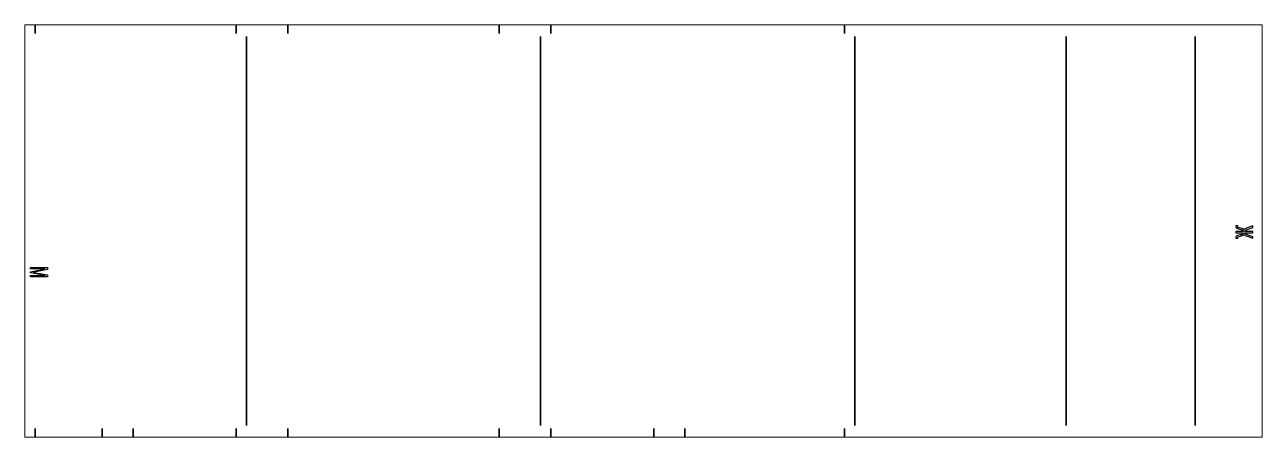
# Model space of a CAD drawing. Header units: millimetres. Extents: x -548 to 652, y -328 to 72.
import ezdxf

# ---------------------------------------------------------------- set-up
doc = ezdxf.new("R2010")
doc.units = ezdxf.units.MM
doc.header["$MEASUREMENT"] = 0
doc.layers.add('layer 1', color=7, linetype='Continuous')
doc.layers.add('layer 2', color=7, linetype='Continuous')

msp = doc.modelspace()

# ---------------------------------------------------------------- linework, layer by layer
at = {"layer": 'layer 1', "lineweight": 35}
for points in [[(-538.0811, 63.0018), (-538.0811, 63.0018), (-538.0811, 71.5732), (-538.0811, 71.5732)], [(-343.0813, 63.0018), (-343.0813, 63.0018), (-343.0813, 71.5732), (-343.0813, 71.5732)], [(-333.0811, -316.9845), (-333.0811, -316.9845), (-333.0811, 60.1449), (-333.0811, 60.1449)], [(-293.0814, 63.0018), (-293.0814, 63.0018), (-293.0814, 71.5732), (-293.0814, 71.5732)], [(-88.0814, 63.0018), (-88.0814, 63.0018), (-88.0814, 71.5732), (-88.0814, 71.5732)], [(-48.081, 60.1449), (-48.081, 60.1449), (-48.081, -316.9845), (-48.081, -316.9845)], [(-38.0815, 63.0018), (-38.0815, 63.0018), (-38.0815, 71.5732), (-38.0815, 71.5732)], [(246.9185, 63.0018), (246.9185, 63.0018), (246.9185, 71.5732), (246.9185, 71.5732)], [(256.9187, 60.1449), (256.9187, 60.1449), (256.9187, -316.9845), (256.9187, -316.9845)], [(461.9185, 60.1449), (461.9185, 60.1449), (461.9185, -316.9845), (461.9185, -316.9845)], [(586.9183, 60.1449), (586.9183, 60.1449), (586.9183, -316.9845), (586.9183, -316.9845)], [(-538.0811, -328.4124), (-538.0811, -328.4124), (-538.0811, -319.8414), (-538.0811, -319.8414)], [(-473.0812, -328.4124), (-473.0812, -328.4124), (-473.0812, -319.8414), (-473.0812, -319.8414)], [(-443.081, -328.4124), (-443.081, -328.4124), (-443.081, -319.8414), (-443.081, -319.8414)], [(-343.0813, -328.4124), (-343.0813, -328.4124), (-343.0813, -319.8414), (-343.0813, -319.8414)], [(-293.0814, -328.4124), (-293.0814, -328.4124), (-293.0814, -319.8414), (-293.0814, -319.8414)], [(-88.0814, -328.4124), (-88.0814, -328.4124), (-88.0814, -319.8414), (-88.0814, -319.8414)], [(-38.0815, -328.4124), (-38.0815, -328.4124), (-38.0815, -319.8414), (-38.0815, -319.8414)], [(61.9182, -328.4124), (61.9182, -328.4124), (61.9182, -319.8414), (61.9182, -319.8414)], [(91.9186, -328.4124), (91.9186, -328.4124), (91.9186, -319.8414), (91.9186, -319.8414)], [(246.9185, -328.4124), (246.9185, -328.4124), (246.9185, -319.8414), (246.9185, -319.8414)]]:
    msp.add_open_spline(points, degree=3, dxfattribs=at)
at = {"layer": 'layer 1', "color": 250}
for points, knots in [([(626.2705, -128.8287), (626.2705, -128.8287), (633.482, -128.8287), (633.482, -128.8287), (633.482, -128.8287), (633.482, -128.2185), (633.283, -127.8007), (632.8887, -127.5711), (632.8887, -127.5711), (632.4944, -127.3436), (631.572, -127.0549), (630.1136, -126.7027), (630.1136, -126.7027), (629.0303, -126.4447), (628.2685, -126.2325), (627.8245, -126.0619), (627.8245, -126.0619), (627.3767, -125.8935), (627.0055, -125.6529), (626.7031, -125.3401), (626.7031, -125.3401), (626.4007, -125.0273), (626.2476, -124.6839), (626.2476, -124.3121), (626.2476, -124.3121), (626.2476, -123.9053), (626.2553, -123.6516), (626.2705, -123.5532), (626.2705, -123.5532), (626.2705, -123.5532), (628.1537, -123.5532), (628.1537, -123.5532), (628.1537, -123.5532), (628.1537, -123.5925), (628.1499, -123.6734), (628.1424, -123.7959), (628.1424, -123.7959), (628.1347, -123.9337), (628.1308, -124.0168), (628.1308, -124.0453), (628.1308, -124.0453), (628.1308, -124.4433), (628.2992, -124.7386), (628.6361, -124.9289), (628.6361, -124.9289), (628.9729, -125.1258), (629.6926, -125.351), (630.7949, -125.6026), (630.7949, -125.6026), (631.9892, -125.876), (632.8007, -126.1122), (633.2333, -126.3134), (633.2333, -126.3134), (633.6657, -126.5125), (634.0217, -126.8034), (634.3089, -127.1839), (634.3089, -127.1839), (634.6074, -126.5671), (635.5834, -125.9722), (637.2409, -125.3948), (637.2409, -125.3948), (637.2409, -125.3948), (642.7146, -123.4613), (642.7146, -123.4613), (642.7146, -123.4613), (642.7146, -123.4613), (642.7146, -124.9989), (642.7146, -124.9989), (642.7146, -124.9989), (642.7146, -124.9989), (638.2591, -126.5737), (638.2591, -126.5737), (638.2591, -126.5737), (637.0724, -126.9915), (636.238, -127.3436), (635.752, -127.6279), (635.752, -127.6279), (635.2658, -127.9123), (635.0208, -128.3125), (635.0208, -128.8287), (635.0208, -128.8287), (635.0208, -128.8287), (642.7146, -128.8287), (642.7146, -128.8287), (642.7146, -128.8287), (642.7146, -128.8287), (642.7146, -130.1017), (642.7146, -130.1017), (642.7146, -130.1017), (642.7146, -130.1017), (635.0208, -130.1017), (635.0208, -130.1017), (635.0208, -130.1017), (635.0208, -130.5107), (635.2084, -130.8716), (635.5873, -131.1865), (635.5873, -131.1865), (635.9662, -131.4993), (636.7815, -131.8646), (638.0332, -132.2823), (638.0332, -132.2823), (638.0332, -132.2823), (638.2553, -132.3611), (638.2553, -132.3611), (638.2553, -132.3611), (638.2553, -132.3611), (642.7146, -133.9381), (642.7146, -133.9381), (642.7146, -133.9381), (642.7146, -133.9381), (642.7146, -135.4822), (642.7146, -135.4822), (642.7146, -135.4822), (642.7146, -135.4822), (637.2409, -133.5465), (637.2409, -133.5465), (637.2409, -133.5465), (635.5757, -132.956), (634.5997, -132.3567), (634.3089, -131.7487), (634.3089, -131.7487), (634.0677, -132.0877), (633.7462, -132.3633), (633.3442, -132.5754), (633.3442, -132.5754), (632.9423, -132.7898), (632.0926, -133.0435), (630.7988, -133.3388), (630.7988, -133.3388), (629.6198, -133.6078), (628.8811, -133.8396), (628.5825, -134.0321), (628.5825, -134.0321), (628.2801, -134.2246), (628.1308, -134.5089), (628.1308, -134.8895), (628.1308, -134.8895), (628.1308, -134.8895), (628.1537, -135.3904), (628.1537, -135.3904), (628.1537, -135.3904), (628.1537, -135.3904), (626.2705, -135.3904), (626.2705, -135.3904), (626.2705, -135.3904), (626.2553, -135.3422), (626.2476, -135.1038), (626.2476, -134.6708), (626.2476, -134.6708), (626.2476, -134.2596), (626.3968, -133.9031), (626.6916, -133.6012), (626.6916, -133.6012), (626.9863, -133.2994), (627.3576, -133.0632), (627.8016, -132.8904), (627.8016, -132.8904), (628.2495, -132.7198), (629.0188, -132.5011), (630.1175, -132.232), (630.1175, -132.232), (631.5949, -131.8755), (632.5212, -131.5846), (632.8964, -131.3615), (632.8964, -131.3615), (633.2714, -131.1362), (633.4667, -130.7163), (633.482, -130.1017), (633.482, -130.1017), (633.482, -130.1017), (626.2705, -130.1017), (626.2705, -130.1017), (626.2705, -130.1017), (626.2705, -130.1017), (626.2705, -128.8287), (626.2705, -128.8287)], [0, 0, 0, 0, 0.022222222, 0.022222222, 0.022222222, 0.022222222, 0.044444444, 0.044444444, 0.044444444, 0.044444444, 0.066666667, 0.066666667, 0.066666667, 0.066666667, 0.088888889, 0.088888889, 0.088888889, 0.088888889, 0.111111111, 0.111111111, 0.111111111, 0.111111111, 0.133333333, 0.133333333, 0.133333333, 0.133333333, 0.155555556, 0.155555556, 0.155555556, 0.155555556, 0.177777778, 0.177777778, 0.177777778, 0.177777778, 0.2, 0.2, 0.2, 0.2, 0.222222222, 0.222222222, 0.222222222, 0.222222222, 0.244444444, 0.244444444, 0.244444444, 0.244444444, 0.266666667, 0.266666667, 0.266666667, 0.266666667, 0.288888889, 0.288888889, 0.288888889, 0.288888889, 0.311111111, 0.311111111, 0.311111111, 0.311111111, 0.333333333, 0.333333333, 0.333333333, 0.333333333, 0.355555556, 0.355555556, 0.355555556, 0.355555556, 0.377777778, 0.377777778, 0.377777778, 0.377777778, 0.4, 0.4, 0.4, 0.4, 0.422222222, 0.422222222, 0.422222222, 0.422222222, 0.444444444, 0.444444444, 0.444444444, 0.444444444, 0.466666667, 0.466666667, 0.466666667, 0.466666667, 0.488888889, 0.488888889, 0.488888889, 0.488888889, 0.511111111, 0.511111111, 0.511111111, 0.511111111, 0.533333333, 0.533333333, 0.533333333, 0.533333333, 0.555555556, 0.555555556, 0.555555556, 0.555555556, 0.577777778, 0.577777778, 0.577777778, 0.577777778, 0.6, 0.6, 0.6, 0.6, 0.622222222, 0.622222222, 0.622222222, 0.622222222, 0.644444444, 0.644444444, 0.644444444, 0.644444444, 0.666666667, 0.666666667, 0.666666667, 0.666666667, 0.688888889, 0.688888889, 0.688888889, 0.688888889, 0.711111111, 0.711111111, 0.711111111, 0.711111111, 0.733333333, 0.733333333, 0.733333333, 0.733333333, 0.755555556, 0.755555556, 0.755555556, 0.755555556, 0.777777778, 0.777777778, 0.777777778, 0.777777778, 0.8, 0.8, 0.8, 0.8, 0.822222222, 0.822222222, 0.822222222, 0.822222222, 0.844444444, 0.844444444, 0.844444444, 0.844444444, 0.866666667, 0.866666667, 0.866666667, 0.866666667, 0.888888889, 0.888888889, 0.888888889, 0.888888889, 0.911111111, 0.911111111, 0.911111111, 0.911111111, 0.933333333, 0.933333333, 0.933333333, 0.933333333, 0.955555556, 0.955555556, 0.955555556, 0.955555556, 1, 1, 1, 1]), ([(-542.3653, -172.9114), (-542.3653, -172.9114), (-525.9212, -172.9114), (-525.9212, -172.9114), (-525.9212, -172.9114), (-525.9212, -172.9114), (-525.9212, -171.0478), (-525.9212, -171.0478), (-525.9212, -171.0478), (-525.9212, -171.0478), (-537.5614, -168.8256), (-537.5614, -168.8256), (-537.5614, -168.8256), (-538.6447, -168.62), (-539.4562, -168.4713), (-539.9959, -168.3773), (-539.9959, -168.3773), (-539.3988, -168.2701), (-538.5183, -168.1017), (-537.3585, -167.8742), (-537.3585, -167.8742), (-537.3585, -167.8742), (-525.9212, -165.6126), (-525.9212, -165.6126), (-525.9212, -165.6126), (-525.9212, -165.6126), (-525.9212, -163.9481), (-525.9212, -163.9481), (-525.9212, -163.9481), (-525.9212, -163.9481), (-542.3653, -163.9481), (-542.3653, -163.9481), (-542.3653, -163.9481), (-542.3653, -163.9481), (-542.3653, -165.1424), (-542.3653, -165.1424), (-542.3653, -165.1424), (-542.3653, -165.1424), (-528.6082, -165.1424), (-528.6082, -165.1424), (-528.6082, -165.1424), (-528.6082, -165.1424), (-542.3653, -167.8851), (-542.3653, -167.8851), (-542.3653, -167.8851), (-542.3653, -167.8851), (-542.3653, -169.005), (-542.3653, -169.005), (-542.3653, -169.005), (-542.3653, -169.005), (-528.3557, -171.7171), (-528.3557, -171.7171), (-528.3557, -171.7171), (-528.3557, -171.7171), (-542.3653, -171.7171), (-542.3653, -171.7171), (-542.3653, -171.7171), (-542.3653, -171.7171), (-542.3653, -172.9114), (-542.3653, -172.9114)], [0, 0, 0, 0, 0.0625, 0.0625, 0.0625, 0.0625, 0.125, 0.125, 0.125, 0.125, 0.1875, 0.1875, 0.1875, 0.1875, 0.25, 0.25, 0.25, 0.25, 0.3125, 0.3125, 0.3125, 0.3125, 0.375, 0.375, 0.375, 0.375, 0.4375, 0.4375, 0.4375, 0.4375, 0.5, 0.5, 0.5, 0.5, 0.5625, 0.5625, 0.5625, 0.5625, 0.625, 0.625, 0.625, 0.625, 0.6875, 0.6875, 0.6875, 0.6875, 0.75, 0.75, 0.75, 0.75, 0.8125, 0.8125, 0.8125, 0.8125, 0.875, 0.875, 0.875, 0.875, 1, 1, 1, 1])]:
    msp.add_open_spline(points, degree=3, knots=knots, dxfattribs=at)
at = {"layer": 'layer 2', "color": 20, "lineweight": 20}
msp.add_lwpolyline([(-548.1, -328.3982), (651.9, -328.3982), (651.9, 71.5876), (-548.1, 71.5876), (-548.1, -328.3982)], close=True, dxfattribs=at)

doc.saveas('drawing.dxf')
